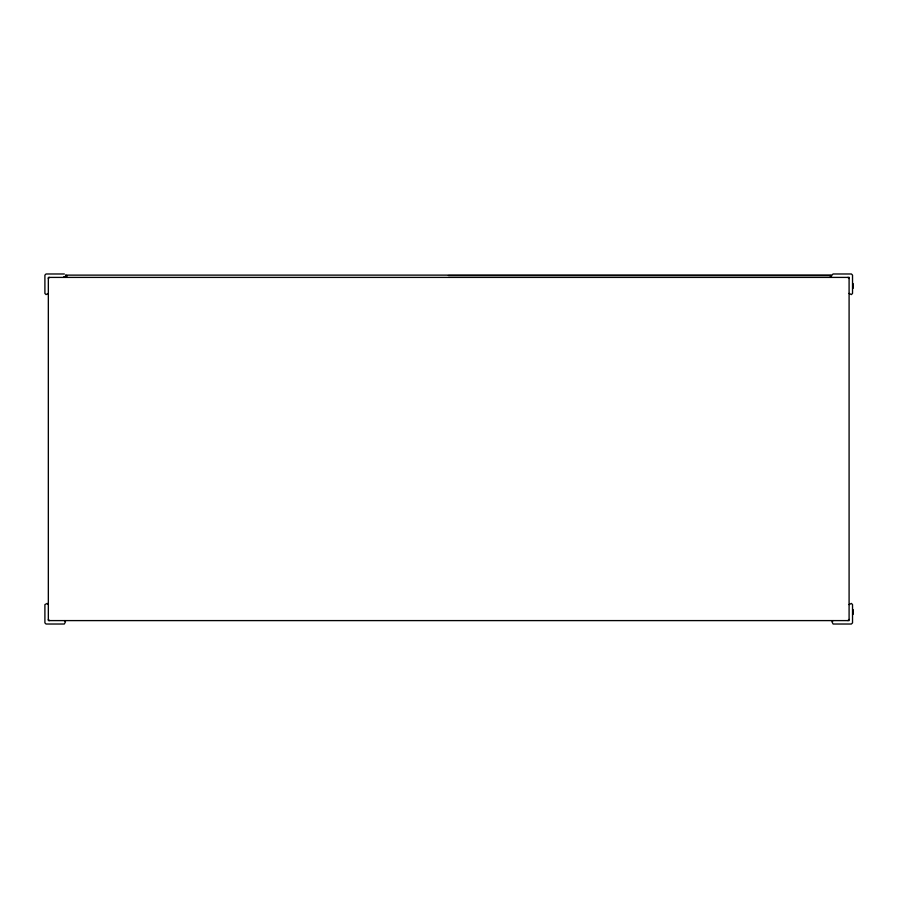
<?xml version="1.0" encoding="UTF-8"?>
<svg xmlns="http://www.w3.org/2000/svg" width="898" height="898" viewBox="0 0 898 898"><rect width="100%" height="100%" fill="white"/><g stroke="black" fill="none" stroke-linecap="round" stroke-linejoin="round"><path stroke-width="1.35" d="M830.942 275.551L830.324 276.696L831.941 277.403M48.335 278.548L49.48 277.403M48.335 293.421L46.045 294.566L44.9 293.421L44.9 275.125L46.045 273.98L64.342 273.98M833.086 620.597L831.941 621.742L833.086 624.02L851.383 624.02L852.528 622.875L852.528 604.579L851.383 603.434L849.093 604.579M847.948 620.597L849.093 619.452M448.416 275.551L831.537 275.551M64.488 276.966L66.486 276.966L67.114 275.832L65.487 275.125L831.941 275.125L833.086 273.98L851.383 273.98L852.528 275.125L852.528 293.421L851.383 294.566L849.093 293.421M63.87 276.696L65.487 277.403M847.948 277.403L849.093 278.548M48.335 604.579L47.19 603.434L44.9 604.579L44.9 622.875L46.045 624.02L64.342 624.02L65.487 621.742L64.342 620.597M48.335 619.452L49.48 620.597M853.1 283.543L853.1 288.426M853.1 609.574L853.1 614.457M849.093 277.403L48.335 277.403L48.335 620.597L849.093 620.597L849.093 277.403"/></g></svg>
